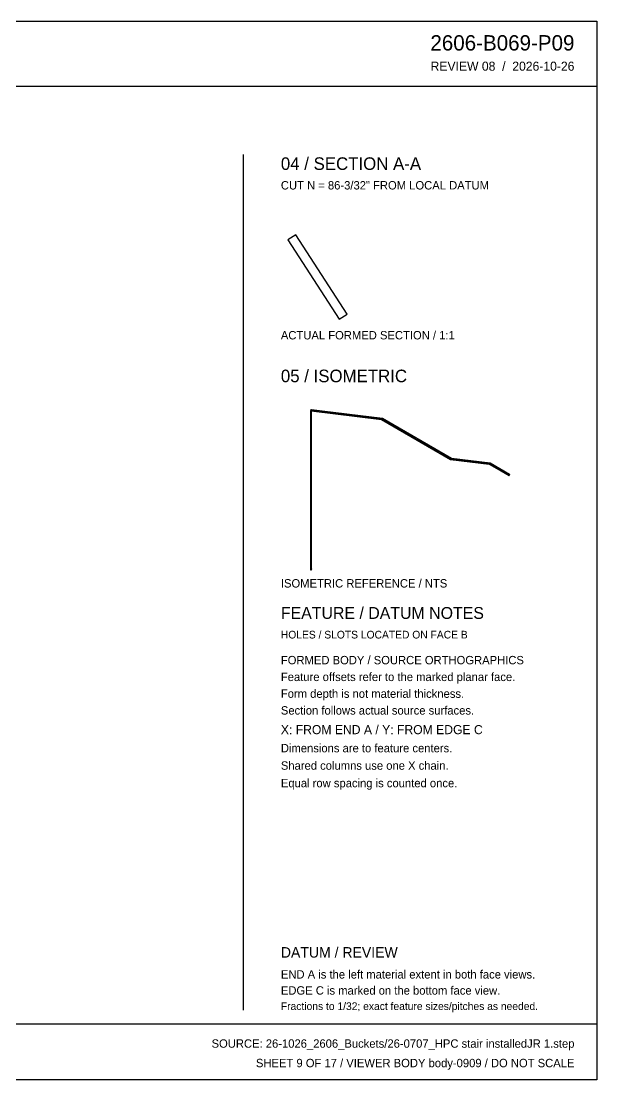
# Model space of a CAD drawing. Header units: inches. Extents: x 31 to 2213, y 31 to 1421.
# Drawn here: x 1458 to 2213, y 31 to 1421 of the extents above; entities that cross this region are included whole.
import ezdxf
from ezdxf.enums import TextEntityAlignment as Align

# ---------------------------------------------------------------- set-up
doc = ezdxf.new("R2010")
doc.units = ezdxf.units.IN
doc.header["$MEASUREMENT"] = 0

msp = doc.modelspace()

# ---------------------------------------------------------------- linework, layer by layer
at = {"layer": 'OUTLINE'}
for p, q in [((31.2, 1420.8), (2212.8, 1420.8)), ((2212.8, 1420.8), (2212.8, 31.2)), ((31.2, 1335.6), (2212.8, 1335.6)), ((1749, 1245.8), (1749, 122.8)), ((1818.1, 1140.3), (1807.7, 1133.6)), ((1885.3, 1036.4), (1818.1, 1140.3)), ((1807.7, 1133.6), (1874.9, 1029.7)), ((1874.9, 1029.7), (1885.3, 1036.4)), ((1838.4, 911.2), (1837.8, 909.7)), ((1837.8, 700.4), (1837.8, 909.7)), ((1837.8, 909.7), (1930.3, 898.2)), ((1838.1, 909.4), (1838.6, 910.9)), ((1838.1, 700.3), (1838.1, 909.4)), ((1838.1, 909.4), (1930.3, 898)), ((1838.4, 911.2), (1931.6, 899.6)), ((1838.4, 701.8), (1838.4, 911.2)), ((1838.6, 910.9), (1931.6, 899.4)), ((1838.6, 701.8), (1838.6, 910.9)), ((1930.3, 898.2), (1930.3, 898)), ((1930.3, 898.2), (2021, 845.8)), ((1930.3, 898), (2021, 845.6)), ((1931.6, 899.4), (1931.6, 899.6)), ((1931.6, 899.6), (2022.3, 847.2)), ((1931.6, 899.4), (2022.3, 847)), ((2021, 845.8), (2071.6, 839.6)), ((2021, 845.8), (2021, 845.6)), ((2021, 845.6), (2071.6, 839.4)), ((2022.3, 847.2), (2072.9, 841)), ((2022.3, 847), (2022.3, 847.2)), ((2022.3, 847), (2072.9, 840.7)), ((2025.6, 846.1), (2025.6, 846.1)), ((2025.6, 846.1), (2025.6, 846.1)), ((2025.6, 846.1), (2025.6, 846.1)), ((2025.6, 846.1), (2025.6, 846.1)), ((2025.6, 846.1), (2025.6, 846.1)), ((2025.6, 846.1), (2025.7, 846.1)), ((2025.6, 846.1), (2025.6, 845.9)), ((2025.6, 846), (2025.6, 846.1)), ((2025.6, 846.1), (2025.6, 846.1)), ((2025.6, 846.1), (2025.6, 846.1)), ((2025.6, 846.1), (2025.6, 846.1)), ((2025.6, 846.1), (2025.6, 846.1)), ((2025.6, 846.1), (2025.6, 846.1)), ((2025.6, 846.1), (2025.6, 846.1)), ((2025.6, 846.1), (2025.6, 846.1)), ((2025.7, 846), (2025.6, 846)), ((2025.6, 846), (2025.6, 846)), ((2025.6, 846), (2025.6, 846)), ((2025.6, 846), (2025.6, 846)), ((2025.6, 846), (2025.6, 846)), ((2025.6, 846), (2025.6, 846)), ((2025.6, 846), (2025.6, 846)), ((2025.6, 845.9), (2025.6, 845.9)), ((2025.6, 845.9), (2025.6, 845.9)), ((2025.6, 845.9), (2025.6, 845.9)), ((2025.6, 845.9), (2025.6, 845.9)), ((2025.6, 845.9), (2025.6, 845.9)), ((2025.6, 845.9), (2025.6, 845.8)), ((2025.7, 845.9), (2025.6, 845.9)), ((2025.6, 845.9), (2025.6, 845.9)), ((2025.6, 845.9), (2025.6, 845.9)), ((2025.6, 845.9), (2025.6, 845.9)), ((2025.6, 845.9), (2025.6, 845.9)), ((2025.6, 845.9), (2025.6, 845.9)), ((2025.6, 845.8), (2025.6, 845.8)), ((2025.6, 845.8), (2025.6, 845.8)), ((2025.6, 845.8), (2025.6, 845.8)), ((2025.6, 845.8), (2025.6, 845.8)), ((2025.6, 845.8), (2025.6, 845.8)), ((2025.6, 845.8), (2025.6, 845.8)), ((2025.6, 845.8), (2025.6, 845.8)), ((2025.6, 845.8), (2025.6, 845.8)), ((2025.6, 845.8), (2025.7, 845.8)), ((2025.7, 846.1), (2025.7, 846.2)), ((2025.7, 846.2), (2025.7, 846.2)), ((2025.7, 846.2), (2025.7, 846.2)), ((2025.7, 846.2), (2025.7, 846.2)), ((2025.7, 846.2), (2025.7, 846.2)), ((2025.7, 846.2), (2025.7, 846.2)), ((2025.7, 846.2), (2025.7, 846.2)), ((2025.7, 846.2), (2025.8, 846.2)), ((2025.7, 846.1), (2025.7, 846.1)), ((2025.7, 846.1), (2025.7, 846.1)), ((2025.7, 846.1), (2025.7, 846.1)), ((2025.7, 846.1), (2025.7, 846.1)), ((2025.7, 846.1), (2025.7, 846.1)), ((2025.7, 846.1), (2025.7, 846.1)), ((2025.8, 846), (2025.7, 846)), ((2025.7, 846), (2025.7, 846)), ((2025.7, 846), (2025.7, 846)), ((2025.7, 846), (2025.7, 845.9)), ((2025.8, 846), (2025.7, 846)), ((2025.7, 846), (2025.7, 846)), ((2025.7, 846), (2025.7, 846)), ((2025.7, 846), (2025.7, 846)), ((2025.7, 846), (2025.7, 846)), ((2025.7, 846), (2025.7, 846)), ((2025.7, 846), (2025.7, 846)), ((2025.7, 846), (2025.7, 846)), ((2025.7, 846), (2025.7, 846)), ((2025.7, 846), (2025.7, 846)), ((2025.7, 846), (2025.7, 846)), ((2025.7, 846), (2025.7, 846)), ((2025.7, 846), (2025.7, 846)), ((2025.7, 846), (2025.7, 846)), ((2025.7, 845.9), (2025.7, 845.9)), ((2025.7, 845.9), (2025.7, 845.9)), ((2025.7, 845.9), (2025.7, 845.9)), ((2025.7, 845.9), (2025.7, 845.9)), ((2025.7, 845.9), (2025.7, 845.9)), ((2025.7, 845.9), (2025.7, 845.9)), ((2025.7, 845.9), (2025.7, 845.9)), ((2025.7, 845.9), (2025.7, 845.9)), ((2025.7, 845.9), (2025.7, 845.9)), ((2025.7, 845.9), (2025.7, 845.9)), ((2025.7, 845.8), (2025.7, 845.8)), ((2025.7, 845.8), (2025.7, 845.8)), ((2025.7, 845.8), (2025.7, 845.8)), ((2025.7, 845.8), (2025.7, 845.8)), ((2025.7, 845.8), (2025.7, 845.8)), ((2025.7, 845.8), (2025.7, 845.8)), ((2025.7, 845.8), (2025.7, 845.8)), ((2025.7, 845.8), (2025.7, 845.8)), ((2025.7, 845.8), (2025.7, 845.8)), ((2025.7, 845.8), (2025.7, 845.8)), ((2025.7, 845.8), (2025.7, 845.8)), ((2025.7, 845.8), (2025.7, 845.8)), ((2025.7, 845.8), (2025.7, 845.7)), ((2025.7, 845.7), (2025.8, 845.7)), ((2025.8, 846.2), (2025.8, 846.2)), ((2025.8, 846.2), (2025.8, 846.2)), ((2025.8, 846.2), (2025.8, 846.2)), ((2025.8, 846.2), (2025.8, 846.2)), ((2025.8, 846.2), (2025.8, 846.2)), ((2025.8, 846.2), (2025.8, 846.2)), ((2025.8, 846.2), (2025.8, 846.2)), ((2025.8, 846.2), (2025.8, 846.2)), ((2025.8, 846.2), (2025.8, 846.2)), ((2025.8, 846.2), (2025.8, 846.2)), ((2025.8, 846.2), (2025.9, 846.2)), ((2025.9, 846), (2025.8, 846)), ((2025.8, 846), (2025.8, 846)), ((2025.8, 846), (2025.8, 846)), ((2025.8, 846), (2025.8, 846)), ((2025.8, 846), (2025.8, 846)), ((2025.8, 846), (2025.8, 846)), ((2025.8, 846), (2025.8, 846)), ((2025.8, 846), (2025.8, 846)), ((2025.8, 846), (2025.8, 846)), ((2025.8, 846), (2025.8, 846)), ((2025.8, 846), (2025.8, 846)), ((2025.9, 846), (2025.8, 846)), ((2025.8, 846), (2025.8, 846)), ((2025.8, 846), (2025.8, 846)), ((2025.8, 846), (2025.8, 846)), ((2025.8, 846), (2025.8, 846)), ((2025.8, 846), (2025.8, 846)), ((2025.8, 846), (2025.8, 846)), ((2025.8, 846), (2025.8, 846)), ((2025.8, 846), (2025.8, 846)), ((2025.8, 846), (2025.8, 846)), ((2025.8, 846), (2025.8, 846)), ((2025.8, 845.7), (2025.8, 845.7)), ((2025.8, 845.7), (2025.8, 845.7)), ((2025.8, 845.7), (2025.8, 845.7)), ((2025.8, 845.7), (2025.8, 845.7)), ((2025.8, 845.7), (2025.8, 845.7)), ((2025.8, 845.7), (2025.8, 845.7)), ((2025.8, 845.7), (2025.8, 845.7)), ((2025.8, 845.7), (2025.8, 845.7)), ((2025.8, 845.7), (2025.8, 845.7)), ((2025.8, 845.7), (2025.8, 845.7)), ((2025.8, 845.7), (2025.9, 845.7)), ((2025.9, 846.2), (2025.9, 846.2)), ((2025.9, 846.2), (2025.9, 846.2)), ((2025.9, 846.2), (2025.9, 846.2)), ((2025.9, 846.2), (2025.9, 846.2)), ((2025.9, 846.2), (2025.9, 846.2)), ((2025.9, 846.2), (2025.9, 846.2)), ((2025.9, 846.2), (2025.9, 846.2)), ((2025.9, 846.2), (2025.9, 846.2)), ((2025.9, 846.2), (2025.9, 846.2)), ((2025.9, 846.2), (2025.9, 846.2)), ((2025.9, 846.2), (2026, 846.2)), ((2025.9, 845.9), (2025.9, 846)), ((2025.9, 846), (2025.9, 846)), ((2025.9, 846), (2025.9, 846)), ((2025.9, 846), (2025.9, 846)), ((2025.9, 846), (2025.9, 846)), ((2025.9, 846), (2025.9, 846)), ((2025.9, 846), (2025.9, 846)), ((2025.9, 846), (2025.9, 846)), ((2025.9, 846), (2025.9, 846)), ((2026, 846), (2025.9, 846)), ((2025.9, 846), (2025.9, 846)), ((2025.9, 846), (2025.9, 846)), ((2025.9, 846), (2025.9, 846)), ((2025.9, 846), (2025.9, 846)), ((2025.9, 846), (2025.9, 846)), ((2025.9, 846), (2025.9, 846)), ((2025.9, 846), (2025.9, 846)), ((2025.9, 846), (2025.9, 846)), ((2025.9, 846), (2025.9, 846)), ((2025.9, 846), (2025.9, 846)), ((2026, 845.9), (2025.9, 845.9)), ((2025.9, 845.9), (2025.9, 845.9)), ((2025.9, 845.7), (2025.9, 845.7)), ((2025.9, 845.7), (2025.9, 845.8)), ((2025.9, 845.8), (2025.9, 845.8)), ((2025.9, 845.8), (2025.9, 845.8)), ((2025.9, 845.8), (2025.9, 845.8)), ((2025.9, 845.8), (2025.9, 845.8)), ((2025.9, 845.8), (2026, 845.8)), ((2025.9, 845.7), (2025.9, 845.7)), ((2025.9, 845.7), (2025.9, 845.7)), ((2025.9, 845.7), (2025.9, 845.7)), ((2025.9, 845.7), (2025.9, 845.7)), ((2026, 846.2), (2026, 846.2)), ((2026, 846.2), (2026, 846.1)), ((2026, 846.1), (2026, 846.1)), ((2026, 846.1), (2026, 846.1)), ((2026, 846.1), (2026, 846.1)), ((2026, 846.1), (2026, 846.1)), ((2026, 846.1), (2026, 846.1)), ((2026, 846.1), (2026, 846.1)), ((2026, 846.1), (2026, 846.1)), ((2026, 846.1), (2026, 846.1)), ((2026, 846.1), (2026, 846.1)), ((2026, 846.1), (2026, 846.1)), ((2026, 846.1), (2026, 846.1)), ((2026, 846.1), (2026, 846.1)), ((2026, 846.1), (2026, 846.1)), ((2026, 846.1), (2026, 846.1)), ((2026, 846.1), (2026, 846.1)), ((2026, 846.1), (2026, 846.1)), ((2026, 846.1), (2026, 846.1)), ((2026, 846.1), (2026, 846.1)), ((2026, 846.1), (2026, 846)), ((2026, 846), (2026, 846)), ((2026, 846), (2026, 845.8)), ((2026, 846), (2026, 846)), ((2026, 846), (2026, 846)), ((2026, 846), (2026, 846)), ((2026, 846), (2026, 846)), ((2026, 846), (2026, 846)), ((2026, 846), (2026, 846)), ((2026, 846), (2026, 846)), ((2026, 846), (2026, 846)), ((2026, 846), (2026, 846)), ((2026, 846), (2026, 846)), ((2026, 846), (2026, 846)), ((2026, 846), (2026, 846)), ((2026, 846), (2026, 846)), ((2026, 845.8), (2026, 845.9)), ((2026, 845.9), (2026, 845.9)), ((2026, 845.9), (2026, 845.9)), ((2026, 845.9), (2026, 845.9)), ((2026, 845.9), (2026, 845.9)), ((2026, 845.9), (2026, 845.9)), ((2026, 845.9), (2026, 845.9)), ((2026, 845.9), (2026, 845.9)), ((2026, 845.9), (2026, 845.9)), ((2026, 845.9), (2026, 845.9)), ((2026, 845.9), (2026, 845.9)), ((2026, 845.9), (2026, 845.9)), ((2026, 845.9), (2026, 845.9)), ((2026, 845.9), (2026, 845.9)), ((2026, 845.9), (2026, 845.9)), ((2026, 845.9), (2026, 845.9)), ((2026, 845.9), (2026, 845.9)), ((2026, 845.9), (2026, 845.9)), ((2026, 845.9), (2026, 845.9)), ((2026, 845.8), (2026, 845.8)), ((2026, 845.8), (2026, 845.8)), ((2026, 845.8), (2026, 845.8)), ((2026, 845.8), (2026, 845.8)), ((2026, 845.8), (2026, 845.8)), ((2026, 845.8), (2026, 845.8)), ((2026, 845.8), (2026, 845.8)), ((2026, 845.8), (2026, 845.8)), ((2026, 845.8), (2026, 845.8)), ((2026, 845.8), (2026, 845.8)), ((2026, 845.8), (2026, 845.8)), ((2026, 845.8), (2026, 845.8)), ((2026, 845.8), (2026, 845.8)), ((2026, 845.8), (2026, 845.8)), ((2026, 845.8), (2026, 845.8)), ((2026, 845.8), (2026, 845.8)), ((2046.8, 843.5), (2046.8, 843.3)), ((2046.8, 843.5), (2046.8, 843.5)), ((2046.8, 843.5), (2046.8, 843.5)), ((2046.8, 843.5), (2046.8, 843.5)), ((2046.8, 843.5), (2046.8, 843.5)), ((2046.8, 843.5), (2046.8, 843.5)), ((2046.8, 843.5), (2046.8, 843.5)), ((2046.8, 843.5), (2046.8, 843.5)), ((2046.8, 843.5), (2046.8, 843.5)), ((2046.8, 843.5), (2046.8, 843.5)), ((2046.8, 843.5), (2046.8, 843.5)), ((2046.8, 843.5), (2046.8, 843.5)), ((2046.8, 843.5), (2046.9, 843.5)), ((2046.8, 843.4), (2046.8, 843.5)), ((2046.8, 843.5), (2046.8, 843.5)), ((2046.8, 843.5), (2046.8, 843.5)), ((2046.8, 843.5), (2046.8, 843.5)), ((2046.9, 843.4), (2046.8, 843.4)), ((2046.8, 843.4), (2046.8, 843.4)), ((2046.8, 843.4), (2046.8, 843.4)), ((2046.8, 843.4), (2046.8, 843.4)), ((2046.8, 843.4), (2046.8, 843.4)), ((2046.8, 843.4), (2046.8, 843.4)), ((2046.8, 843.4), (2046.8, 843.4)), ((2046.8, 843.4), (2046.8, 843.4)), ((2046.8, 843.4), (2046.8, 843.4)), ((2046.8, 843.4), (2046.8, 843.4)), ((2046.8, 843.4), (2046.8, 843.4)), ((2046.8, 843.4), (2046.8, 843.4)), ((2046.8, 843.4), (2046.8, 843.4)), ((2046.8, 843.4), (2046.8, 843.4)), ((2046.8, 843.4), (2046.8, 843.4)), ((2046.8, 843.4), (2046.8, 843.4)), ((2046.9, 843.3), (2046.8, 843.3)), ((2046.8, 843.3), (2046.8, 843.3)), ((2046.8, 843.3), (2046.8, 843.3)), ((2046.8, 843.3), (2046.8, 843.3)), ((2046.8, 843.3), (2046.8, 843.3)), ((2046.8, 843.3), (2046.8, 843.3)), ((2046.8, 843.3), (2046.8, 843.3)), ((2046.8, 843.3), (2046.8, 843.3)), ((2046.8, 843.3), (2046.8, 843.3)), ((2046.8, 843.3), (2046.8, 843.3)), ((2046.8, 843.3), (2046.8, 843.3)), ((2046.8, 843.3), (2046.8, 843.3)), ((2046.8, 843.3), (2046.8, 843.2)), ((2046.8, 843.2), (2046.8, 843.2)), ((2046.8, 843.2), (2046.8, 843.2)), ((2046.8, 843.2), (2046.8, 843.2)), ((2046.8, 843.2), (2046.8, 843.2)), ((2046.8, 843.2), (2046.8, 843.2)), ((2046.8, 843.2), (2046.8, 843.2)), ((2046.8, 843.2), (2046.8, 843.2)), ((2046.8, 843.2), (2046.8, 843.2)), ((2046.8, 843.2), (2046.8, 843.2)), ((2046.8, 843.2), (2046.8, 843.2)), ((2046.8, 843.2), (2046.8, 843.2)), ((2046.8, 843.2), (2046.8, 843.2)), ((2046.8, 843.2), (2046.8, 843.2)), ((2046.8, 843.2), (2046.8, 843.2)), ((2046.8, 843.2), (2046.8, 843.2)), ((2046.8, 843.2), (2046.8, 843.2)), ((2046.8, 843.2), (2046.8, 843.2)), ((2046.8, 843.2), (2046.8, 843.2)), ((2046.8, 843.2), (2046.9, 843.2)), ((2046.9, 843.5), (2046.9, 843.6)), ((2046.9, 843.6), (2046.9, 843.6)), ((2046.9, 843.6), (2046.9, 843.6)), ((2046.9, 843.6), (2046.9, 843.6)), ((2046.9, 843.6), (2047, 843.6)), ((2046.9, 843.5), (2046.9, 843.5)), ((2046.9, 843.5), (2046.9, 843.5)), ((2046.9, 843.5), (2046.9, 843.5)), ((2046.9, 843.5), (2046.9, 843.5)), ((2046.9, 843.5), (2046.9, 843.5)), ((2046.9, 843.5), (2046.9, 843.5)), ((2046.9, 843.5), (2046.9, 843.5)), ((2046.9, 843.3), (2046.9, 843.4)), ((2046.9, 843.4), (2046.9, 843.4)), ((2046.9, 843.4), (2046.9, 843.4)), ((2046.9, 843.4), (2046.9, 843.4)), ((2046.9, 843.4), (2046.9, 843.4)), ((2047, 843.3), (2046.9, 843.3)), ((2046.9, 843.3), (2046.9, 843.3)), ((2046.9, 843.3), (2046.9, 843.3)), ((2046.9, 843.3), (2046.9, 843.3)), ((2046.9, 843.3), (2046.9, 843.3)), ((2046.9, 843.3), (2046.9, 843.3)), ((2046.9, 843.3), (2046.9, 843.3)), ((2046.9, 843.3), (2046.9, 843.3)), ((2046.9, 843.3), (2046.9, 843.3)), ((2046.9, 843.3), (2046.9, 843.3)), ((2046.9, 843.3), (2046.9, 843.3)), ((2046.9, 843.3), (2046.9, 843.3)), ((2047, 843.3), (2046.9, 843.3)), ((2046.9, 843.3), (2046.9, 843.3)), ((2046.9, 843.3), (2046.9, 843.3)), ((2046.9, 843.3), (2046.9, 843.3)), ((2046.9, 843.3), (2046.9, 843.3)), ((2046.9, 843.3), (2046.9, 843.3)), ((2046.9, 843.3), (2046.9, 843.3)), ((2046.9, 843.2), (2046.9, 843.1)), ((2046.9, 843.1), (2046.9, 843.1)), ((2046.9, 843.1), (2046.9, 843.1)), ((2046.9, 843.1), (2046.9, 843.1)), ((2046.9, 843.1), (2046.9, 843.1)), ((2046.9, 843.1), (2046.9, 843.1)), ((2046.9, 843.1), (2046.9, 843.1)), ((2046.9, 843.1), (2046.9, 843.1)), ((2046.9, 843.1), (2046.9, 843.1)), ((2046.9, 843.1), (2046.9, 843.1)), ((2046.9, 843.1), (2046.9, 843.1)), ((2046.9, 843.1), (2047, 843.1)), ((2047, 843.6), (2047, 843.6)), ((2047, 843.6), (2047, 843.6)), ((2047, 843.6), (2047, 843.6)), ((2047, 843.6), (2047, 843.6)), ((2047, 843.6), (2047, 843.6)), ((2047, 843.6), (2047, 843.6)), ((2047, 843.6), (2047, 843.6)), ((2047, 843.6), (2047, 843.6)), ((2047, 843.6), (2047, 843.6)), ((2047, 843.6), (2047.1, 843.6)), ((2047.1, 843.3), (2047, 843.3)), ((2047, 843.3), (2047, 843.3)), ((2047, 843.3), (2047, 843.3)), ((2047, 843.3), (2047, 843.3)), ((2047, 843.3), (2047, 843.3)), ((2047, 843.3), (2047, 843.3)), ((2047, 843.3), (2047, 843.3)), ((2047, 843.3), (2047, 843.3)), ((2047, 843.3), (2047, 843.3)), ((2047, 843.3), (2047, 843.3)), ((2047.1, 843.3), (2047, 843.3)), ((2047, 843.3), (2047, 843.3)), ((2047, 843.3), (2047, 843.3)), ((2047, 843.3), (2047, 843.3)), ((2047, 843.3), (2047, 843.3)), ((2047, 843.3), (2047, 843.3)), ((2047, 843.3), (2047, 843.3)), ((2047, 843.3), (2047, 843.3)), ((2047, 843.3), (2047, 843.3)), ((2047, 843.3), (2047, 843.3)), ((2047, 843.3), (2047, 843.3)), ((2047, 843.1), (2047, 843.1)), ((2047, 843.1), (2047, 843.1)), ((2047, 843.1), (2047, 843.1)), ((2047, 843.1), (2047, 843.1)), ((2047, 843.1), (2047, 843.1)), ((2047, 843.1), (2047, 843.1)), ((2047, 843.1), (2047, 843.1)), ((2047, 843.1), (2047, 843.1)), ((2047, 843.1), (2047, 843.1)), ((2047, 843.1), (2047, 843.1)), ((2047, 843.1), (2047.1, 843.1)), ((2047.1, 843.6), (2047.1, 843.6)), ((2047.1, 843.6), (2047.1, 843.5)), ((2047.1, 843.5), (2047.1, 843.5)), ((2047.1, 843.5), (2047.1, 843.5)), ((2047.1, 843.5), (2047.1, 843.5)), ((2047.1, 843.5), (2047.1, 843.5)), ((2047.1, 843.5), (2047.1, 843.5)), ((2047.1, 843.5), (2047.1, 843.5)), ((2047.1, 843.5), (2047.1, 843.5)), ((2047.1, 843.5), (2047.1, 843.5)), ((2047.1, 843.5), (2047.1, 843.5)), ((2047.1, 843.5), (2047.1, 843.5)), ((2047.1, 843.5), (2047.2, 843.5)), ((2047.2, 843.4), (2047.1, 843.4)), ((2047.1, 843.4), (2047.1, 843.4)), ((2047.1, 843.4), (2047.1, 843.4)), ((2047.1, 843.4), (2047.1, 843.4)), ((2047.1, 843.4), (2047.1, 843.4)), ((2047.1, 843.4), (2047.1, 843.4)), ((2047.1, 843.4), (2047.1, 843.4)), ((2047.1, 843.4), (2047.1, 843.4)), ((2047.1, 843.4), (2047.1, 843.3)), ((2047.2, 843.3), (2047.1, 843.3)), ((2047.1, 843.3), (2047.1, 843.3)), ((2047.1, 843.3), (2047.1, 843.3)), ((2047.1, 843.3), (2047.1, 843.3)), ((2047.1, 843.3), (2047.1, 843.3)), ((2047.1, 843.3), (2047.1, 843.3)), ((2047.1, 843.3), (2047.1, 843.3)), ((2047.1, 843.3), (2047.1, 843.3)), ((2047.1, 843.3), (2047.1, 843.3)), ((2047.1, 843.3), (2047.1, 843.3)), ((2047.1, 843.3), (2047.1, 843.3)), ((2047.1, 843.3), (2047.1, 843.3)), ((2047.1, 843.3), (2047.1, 843.3)), ((2047.1, 843.3), (2047.1, 843.3)), ((2047.1, 843.3), (2047.1, 843.3)), ((2047.1, 843.3), (2047.1, 843.3)), ((2047.1, 843.3), (2047.1, 843.3)), ((2047.1, 843.1), (2047.1, 843.2)), ((2047.1, 843.2), (2047.1, 843.2)), ((2047.1, 843.2), (2047.1, 843.2)), ((2047.1, 843.2), (2047.1, 843.2)), ((2047.1, 843.2), (2047.2, 843.2)), ((2047.1, 843.1), (2047.1, 843.1)), ((2047.1, 843.1), (2047.1, 843.1)), ((2047.1, 843.1), (2047.1, 843.1)), ((2047.1, 843.1), (2047.1, 843.1)), ((2047.1, 843.1), (2047.1, 843.1)), ((2047.1, 843.1), (2047.1, 843.1)), ((2047.1, 843.1), (2047.1, 843.1)), ((2047.1, 843.1), (2047.1, 843.1)), ((2047.2, 843.5), (2047.2, 843.5)), ((2047.2, 843.5), (2047.2, 843.5)), ((2047.2, 843.5), (2047.2, 843.5)), ((2047.2, 843.5), (2047.2, 843.5)), ((2047.2, 843.5), (2047.2, 843.5)), ((2047.2, 843.5), (2047.2, 843.5)), ((2047.2, 843.5), (2047.2, 843.5)), ((2047.2, 843.5), (2047.2, 843.5)), ((2047.2, 843.5), (2047.2, 843.5)), ((2047.2, 843.5), (2047.2, 843.5)), ((2047.2, 843.5), (2047.2, 843.5)), ((2047.2, 843.5), (2047.2, 843.4)), ((2047.2, 843.4), (2047.2, 843.2)), ((2047.2, 843.4), (2047.2, 843.4)), ((2047.2, 843.4), (2047.2, 843.4)), ((2047.2, 843.4), (2047.2, 843.4)), ((2047.2, 843.4), (2047.2, 843.4)), ((2047.2, 843.4), (2047.2, 843.4)), ((2047.2, 843.4), (2047.2, 843.4)), ((2047.2, 843.4), (2047.2, 843.4)), ((2047.2, 843.4), (2047.2, 843.4)), ((2047.2, 843.4), (2047.2, 843.4)), ((2047.2, 843.4), (2047.2, 843.4)), ((2047.2, 843.4), (2047.2, 843.4)), ((2047.2, 843.4), (2047.2, 843.4)), ((2047.2, 843.4), (2047.2, 843.4)), ((2047.2, 843.2), (2047.2, 843.3)), ((2047.2, 843.3), (2047.2, 843.3)), ((2047.2, 843.3), (2047.2, 843.3)), ((2047.2, 843.3), (2047.2, 843.3)), ((2047.2, 843.3), (2047.2, 843.3)), ((2047.2, 843.3), (2047.2, 843.3)), ((2047.2, 843.3), (2047.2, 843.3)), ((2047.2, 843.3), (2047.2, 843.3)), ((2047.2, 843.3), (2047.2, 843.3)), ((2047.2, 843.3), (2047.2, 843.3)), ((2047.2, 843.2), (2047.2, 843.2)), ((2047.2, 843.2), (2047.2, 843.2)), ((2047.2, 843.2), (2047.2, 843.2)), ((2047.2, 843.2), (2047.2, 843.2)), ((2047.2, 843.2), (2047.2, 843.2)), ((2047.2, 843.2), (2047.2, 843.2)), ((2047.2, 843.2), (2047.2, 843.2)), ((2047.2, 843.2), (2047.2, 843.2)), ((2047.2, 843.2), (2047.2, 843.2)), ((2047.2, 843.2), (2047.2, 843.2)), ((2047.2, 843.2), (2047.2, 843.2)), ((2047.2, 843.2), (2047.2, 843.2)), ((2047.2, 843.2), (2047.2, 843.2)), ((2047.2, 843.2), (2047.2, 843.2)), ((2047.2, 843.2), (2047.2, 843.2)), ((2068, 840.8), (2068, 840.9)), ((2068, 840.9), (2068, 840.9)), ((2068, 840.9), (2068, 840.9)), ((2068, 840.9), (2068, 840.9)), ((2068, 840.9), (2068, 840.9)), ((2068, 840.9), (2068, 840.9)), ((2068, 840.9), (2068, 840.9)), ((2068, 840.9), (2068, 840.9)), ((2068, 840.9), (2068, 840.9)), ((2068, 840.9), (2068, 840.9)), ((2068, 840.9), (2068, 840.9)), ((2068, 840.9), (2068, 840.9)), ((2068, 840.9), (2068, 840.9)), ((2068, 840.9), (2068, 840.9)), ((2068, 840.9), (2068, 840.9)), ((2068, 840.9), (2068.1, 840.9)), ((2068, 840.8), (2068, 840.6)), ((2068, 840.7), (2068, 840.8)), ((2068, 840.8), (2068, 840.8)), ((2068, 840.8), (2068, 840.8)), ((2068, 840.8), (2068, 840.8)), ((2068, 840.8), (2068, 840.8)), ((2068, 840.8), (2068, 840.8)), ((2068, 840.8), (2068, 840.8)), ((2068, 840.8), (2068, 840.8)), ((2068, 840.8), (2068, 840.8)), ((2068, 840.8), (2068, 840.8)), ((2068, 840.8), (2068, 840.8)), ((2068, 840.8), (2068, 840.8)), ((2068, 840.8), (2068, 840.8)), ((2068, 840.8), (2068, 840.8)), ((2068, 840.8), (2068, 840.8)), ((2068, 840.8), (2068, 840.8)), ((2068, 840.8), (2068, 840.8)), ((2068, 840.8), (2068, 840.8)), ((2068, 840.8), (2068, 840.8)), ((2068.1, 840.7), (2068, 840.7)), ((2068, 840.7), (2068, 840.7)), ((2068, 840.7), (2068, 840.7)), ((2068, 840.7), (2068, 840.7)), ((2068, 840.7), (2068, 840.7)), ((2068, 840.7), (2068, 840.7)), ((2068, 840.7), (2068, 840.7)), ((2068, 840.7), (2068, 840.7)), ((2068, 840.7), (2068, 840.7)), ((2068, 840.7), (2068, 840.7)), ((2068, 840.7), (2068, 840.7)), ((2068, 840.7), (2068, 840.7)), ((2068, 840.7), (2068, 840.6)), ((2068.1, 840.7), (2068, 840.7)), ((2068, 840.7), (2068, 840.7)), ((2068, 840.7), (2068, 840.7)), ((2068, 840.7), (2068, 840.7)), ((2068, 840.7), (2068, 840.7)), ((2068, 840.7), (2068, 840.7)), ((2068, 840.6), (2068, 840.6)), ((2068, 840.6), (2068, 840.6)), ((2068, 840.6), (2068, 840.6)), ((2068, 840.6), (2068, 840.6)), ((2068, 840.6), (2068, 840.6)), ((2068, 840.6), (2068, 840.6)), ((2068, 840.6), (2068, 840.6)), ((2068, 840.6), (2068, 840.6)), ((2068, 840.6), (2068, 840.6)), ((2068, 840.6), (2068, 840.6)), ((2068, 840.6), (2068, 840.6)), ((2068, 840.6), (2068, 840.6)), ((2068, 840.6), (2068, 840.6)), ((2068, 840.6), (2068, 840.6)), ((2068, 840.6), (2068, 840.6)), ((2068, 840.6), (2068, 840.6)), ((2068, 840.6), (2068, 840.6)), ((2068, 840.6), (2068, 840.6)), ((2068, 840.6), (2068, 840.5)), ((2068, 840.5), (2068, 840.5)), ((2068, 840.5), (2068, 840.5)), ((2068, 840.5), (2068, 840.5)), ((2068, 840.5), (2068, 840.5)), ((2068, 840.5), (2068, 840.5)), ((2068, 840.5), (2068, 840.5)), ((2068, 840.5), (2068, 840.5)), ((2068, 840.5), (2068, 840.5)), ((2068, 840.5), (2068.1, 840.5)), ((2068.1, 840.9), (2068.1, 840.9)), ((2068.1, 840.9), (2068.1, 840.9)), ((2068.1, 840.9), (2068.1, 840.9)), ((2068.1, 840.9), (2068.1, 840.9)), ((2068.1, 840.9), (2068.1, 840.9)), ((2068.1, 840.9), (2068.1, 840.9)), ((2068.1, 840.9), (2068.1, 840.9)), ((2068.1, 840.9), (2068.1, 840.9)), ((2068.1, 840.9), (2068.1, 840.9)), ((2068.1, 840.9), (2068.1, 840.9)), ((2068.1, 840.9), (2068.2, 840.9)), ((2068.2, 840.7), (2068.1, 840.7)), ((2068.1, 840.7), (2068.1, 840.7)), ((2068.1, 840.7), (2068.1, 840.7)), ((2068.1, 840.7), (2068.1, 840.7)), ((2068.1, 840.7), (2068.1, 840.7)), ((2068.1, 840.7), (2068.1, 840.7)), ((2068.1, 840.7), (2068.1, 840.7)), ((2068.1, 840.7), (2068.1, 840.7)), ((2068.1, 840.7), (2068.1, 840.7)), ((2068.1, 840.7), (2068.1, 840.7)), ((2068.1, 840.7), (2068.1, 840.7)), ((2068.2, 840.7), (2068.1, 840.7)), ((2068.1, 840.7), (2068.1, 840.7)), ((2068.1, 840.7), (2068.1, 840.7)), ((2068.1, 840.7), (2068.1, 840.7)), ((2068.1, 840.7), (2068.1, 840.7)), ((2068.1, 840.7), (2068.1, 840.7)), ((2068.1, 840.7), (2068.1, 840.7)), ((2068.1, 840.7), (2068.1, 840.7)), ((2068.1, 840.7), (2068.1, 840.7)), ((2068.1, 840.7), (2068.1, 840.7)), ((2068.1, 840.7), (2068.1, 840.7)), ((2068.1, 840.5), (2068.1, 840.5)), ((2068.1, 840.5), (2068.1, 840.5)), ((2068.1, 840.5), (2068.1, 840.5)), ((2068.1, 840.5), (2068.1, 840.5)), ((2068.1, 840.5), (2068.1, 840.5)), ((2068.1, 840.5), (2068.1, 840.5)), ((2068.1, 840.5), (2068.1, 840.5)), ((2068.1, 840.5), (2068.1, 840.5)), ((2068.1, 840.5), (2068.1, 840.5)), ((2068.1, 840.5), (2068.1, 840.5)), ((2068.1, 840.5), (2068.2, 840.5)), ((2068.2, 840.9), (2068.2, 840.9)), ((2068.2, 840.9), (2068.2, 840.9)), ((2068.2, 840.9), (2068.2, 840.9)), ((2068.2, 840.9), (2068.2, 840.9)), ((2068.2, 840.9), (2068.2, 840.9)), ((2068.2, 840.9), (2068.2, 840.9)), ((2068.2, 840.9), (2068.2, 840.9)), ((2068.2, 840.9), (2068.2, 840.9)), ((2068.2, 840.9), (2068.2, 840.9)), ((2068.2, 840.9), (2068.2, 840.9)), ((2068.2, 840.9), (2068.3, 840.9)), ((2068.3, 840.7), (2068.2, 840.7)), ((2068.2, 840.7), (2068.2, 840.7)), ((2068.2, 840.7), (2068.2, 840.7)), ((2068.2, 840.7), (2068.2, 840.7)), ((2068.2, 840.7), (2068.2, 840.7)), ((2068.2, 840.7), (2068.2, 840.7)), ((2068.2, 840.7), (2068.2, 840.7)), ((2068.2, 840.7), (2068.2, 840.7)), ((2068.2, 840.7), (2068.2, 840.7)), ((2068.2, 840.7), (2068.2, 840.7)), ((2068.2, 840.7), (2068.2, 840.7)), ((2068.3, 840.7), (2068.2, 840.7)), ((2068.2, 840.7), (2068.2, 840.7)), ((2068.2, 840.7), (2068.2, 840.7)), ((2068.2, 840.7), (2068.2, 840.7)), ((2068.2, 840.7), (2068.2, 840.7)), ((2068.2, 840.7), (2068.2, 840.7)), ((2068.2, 840.7), (2068.2, 840.7)), ((2068.2, 840.7), (2068.2, 840.7)), ((2068.2, 840.7), (2068.2, 840.7)), ((2068.2, 840.7), (2068.2, 840.7)), ((2068.2, 840.5), (2068.2, 840.5)), ((2068.2, 840.5), (2068.2, 840.5)), ((2068.2, 840.5), (2068.2, 840.5)), ((2068.2, 840.5), (2068.2, 840.5)), ((2068.2, 840.5), (2068.2, 840.5)), ((2068.2, 840.5), (2068.2, 840.5)), ((2068.2, 840.5), (2068.2, 840.5)), ((2068.2, 840.5), (2068.2, 840.5)), ((2068.2, 840.5), (2068.2, 840.5)), ((2068.2, 840.5), (2068.3, 840.5)), ((2068.3, 840.9), (2068.3, 840.9)), ((2068.3, 840.9), (2068.3, 840.9)), ((2068.3, 840.9), (2068.3, 840.9)), ((2068.3, 840.9), (2068.3, 840.9)), ((2068.3, 840.9), (2068.3, 840.9)), ((2068.3, 840.9), (2068.3, 840.9)), ((2068.3, 840.9), (2068.3, 840.9)), ((2068.3, 840.9), (2068.3, 840.9)), ((2068.3, 840.9), (2068.3, 840.9)), ((2068.3, 840.9), (2068.3, 840.9)), ((2068.3, 840.9), (2068.3, 840.9)), ((2068.3, 840.9), (2068.3, 840.9)), ((2068.3, 840.9), (2068.3, 840.9)), ((2068.3, 840.9), (2068.3, 840.9)), ((2068.3, 840.9), (2068.3, 840.9)), ((2068.3, 840.9), (2068.4, 840.9)), ((2068.4, 840.8), (2068.3, 840.8)), ((2068.3, 840.8), (2068.3, 840.8)), ((2068.3, 840.8), (2068.3, 840.8)), ((2068.3, 840.8), (2068.3, 840.8)), ((2068.3, 840.8), (2068.3, 840.8)), ((2068.3, 840.8), (2068.3, 840.8)), ((2068.3, 840.8), (2068.3, 840.8)), ((2068.3, 840.8), (2068.3, 840.8)), ((2068.3, 840.8), (2068.3, 840.8)), ((2068.3, 840.8), (2068.3, 840.7)), ((2068.3, 840.6), (2068.3, 840.7)), ((2068.3, 840.7), (2068.3, 840.7)), ((2068.3, 840.7), (2068.3, 840.7)), ((2068.3, 840.7), (2068.3, 840.7)), ((2068.3, 840.7), (2068.3, 840.7)), ((2068.3, 840.7), (2068.3, 840.7)), ((2068.3, 840.7), (2068.3, 840.7)), ((2068.3, 840.7), (2068.3, 840.7)), ((2068.3, 840.7), (2068.3, 840.7)), ((2068.3, 840.7), (2068.3, 840.7)), ((2068.3, 840.7), (2068.3, 840.7)), ((2068.3, 840.7), (2068.3, 840.7)), ((2068.3, 840.7), (2068.3, 840.7)), ((2068.3, 840.7), (2068.3, 840.7)), ((2068.3, 840.7), (2068.3, 840.7)), ((2068.3, 840.7), (2068.3, 840.7)), ((2068.3, 840.7), (2068.3, 840.7)), ((2068.3, 840.7), (2068.3, 840.7)), ((2068.3, 840.7), (2068.3, 840.7)), ((2068.3, 840.7), (2068.3, 840.7)), ((2068.3, 840.7), (2068.3, 840.7)), ((2068.3, 840.7), (2068.3, 840.7)), ((2068.4, 840.6), (2068.3, 840.6)), ((2068.3, 840.5), (2068.3, 840.6)), ((2068.3, 840.6), (2068.3, 840.6)), ((2068.3, 840.6), (2068.3, 840.6)), ((2068.3, 840.6), (2068.3, 840.6)), ((2068.3, 840.6), (2068.3, 840.6)), ((2068.3, 840.6), (2068.4, 840.6)), ((2068.3, 840.5), (2068.3, 840.5)), ((2068.3, 840.5), (2068.3, 840.5)), ((2068.3, 840.5), (2068.3, 840.5)), ((2068.3, 840.5), (2068.3, 840.5)), ((2068.3, 840.5), (2068.3, 840.5)), ((2068.3, 840.5), (2068.3, 840.5)), ((2068.3, 840.5), (2068.3, 840.5)), ((2068.3, 840.5), (2068.3, 840.5)), ((2068.3, 840.5), (2068.3, 840.5)), ((2068.3, 840.5), (2068.3, 840.5)), ((2068.3, 840.5), (2068.3, 840.5)), ((2068.4, 840.9), (2068.4, 840.8)), ((2068.4, 840.8), (2068.4, 840.8)), ((2068.4, 840.8), (2068.4, 840.8)), ((2068.4, 840.8), (2068.4, 840.8)), ((2068.4, 840.8), (2068.4, 840.8)), ((2068.4, 840.8), (2068.4, 840.8)), ((2068.4, 840.8), (2068.4, 840.8)), ((2068.4, 840.8), (2068.4, 840.8)), ((2068.4, 840.8), (2068.4, 840.8)), ((2068.4, 840.8), (2068.4, 840.8)), ((2068.4, 840.8), (2068.4, 840.6)), ((2068.4, 840.8), (2068.4, 840.8)), ((2068.4, 840.6), (2068.4, 840.6)), ((2068.4, 840.6), (2068.4, 840.6)), ((2068.4, 840.6), (2068.4, 840.6)), ((2068.4, 840.6), (2068.4, 840.6)), ((2068.4, 840.6), (2068.4, 840.6)), ((2068.4, 840.6), (2068.4, 840.6)), ((2068.4, 840.6), (2068.4, 840.6)), ((2068.4, 840.6), (2068.4, 840.6)), ((2068.4, 840.6), (2068.4, 840.6)), ((2068.4, 840.6), (2068.4, 840.6)), ((2068.4, 840.6), (2068.4, 840.6)), ((2071.6, 839.6), (2097.7, 824.5)), ((2071.6, 839.6), (2071.6, 839.4)), ((2071.6, 839.4), (2097.7, 824.3)), ((2072.9, 840.7), (2072.9, 841)), ((2072.9, 841), (2098.3, 826.3)), ((2072.9, 840.7), (2098.3, 826.1)), ((2096.4, 826.3), (2096.4, 826.4)), ((2096.4, 826.4), (2096.4, 826.4)), ((2096.4, 826.4), (2096.4, 826.4)), ((2096.4, 826.4), (2096.4, 826.4)), ((2096.4, 826.4), (2096.4, 826.4)), ((2096.4, 826.4), (2096.4, 826.4)), ((2096.4, 826.4), (2096.4, 826.4)), ((2096.4, 826.4), (2096.4, 826.4)), ((2096.4, 826.4), (2096.4, 826.4)), ((2096.4, 826.4), (2096.4, 826.4)), ((2096.4, 826.4), (2096.5, 826.4)), ((2096.4, 826.3), (2096.4, 826.1)), ((2096.4, 826.2), (2096.4, 826.3)), ((2096.4, 826.3), (2096.4, 826.3)), ((2096.4, 826.3), (2096.4, 826.3)), ((2096.4, 826.3), (2096.4, 826.3)), ((2096.4, 826.3), (2096.4, 826.3)), ((2096.4, 826.3), (2096.4, 826.3)), ((2096.4, 826.3), (2096.4, 826.3)), ((2096.4, 826.3), (2096.4, 826.3)), ((2096.4, 826.3), (2096.4, 826.3)), ((2096.4, 826.3), (2096.4, 826.3)), ((2096.4, 826.3), (2096.4, 826.3)), ((2096.4, 826.3), (2096.4, 826.3)), ((2096.4, 826.3), (2096.4, 826.3)), ((2096.4, 826.3), (2096.4, 826.3)), ((2096.4, 826.3), (2096.4, 826.3)), ((2096.4, 826.3), (2096.4, 826.3)), ((2096.4, 826.3), (2096.4, 826.3)), ((2096.4, 826.3), (2096.4, 826.3)), ((2096.4, 826.3), (2096.4, 826.3)), ((2096.5, 826.2), (2096.4, 826.2)), ((2096.4, 826.2), (2096.4, 826.2)), ((2096.4, 826.2), (2096.4, 826.2)), ((2096.4, 826.2), (2096.4, 826.2)), ((2096.4, 826.2), (2096.4, 826.2)), ((2096.4, 826.2), (2096.4, 826.2)), ((2096.4, 826.2), (2096.4, 826.2)), ((2096.4, 826.2), (2096.4, 826.2)), ((2096.4, 826.2), (2096.4, 826.2)), ((2096.4, 826.2), (2096.4, 826.2)), ((2096.4, 826.2), (2096.4, 826.2)), ((2096.4, 826.2), (2096.4, 826.2)), ((2096.4, 826.2), (2096.4, 826.2)), ((2096.5, 826.2), (2096.4, 826.2)), ((2096.4, 826.2), (2096.4, 826.2)), ((2096.4, 826.2), (2096.4, 826.2)), ((2096.4, 826.2), (2096.4, 826.2)), ((2096.4, 826.2), (2096.4, 826.2)), ((2096.4, 826.2), (2096.4, 826.2)), ((2096.4, 826.2), (2096.4, 826.2)), ((2096.4, 826.2), (2096.4, 826.1)), ((2096.4, 826.1), (2096.4, 826.1)), ((2096.4, 826.1), (2096.4, 826.1)), ((2096.4, 826.1), (2096.4, 826.1)), ((2096.4, 826.1), (2096.4, 826.1)), ((2096.4, 826.1), (2096.4, 826.1)), ((2096.4, 826.1), (2096.4, 826.1)), ((2096.4, 826.1), (2096.4, 826.1)), ((2096.4, 826.1), (2096.4, 826.1)), ((2096.4, 826.1), (2096.4, 826.1)), ((2096.4, 826.1), (2096.4, 826)), ((2096.4, 826.1), (2096.4, 826.1)), ((2096.4, 826.1), (2096.4, 826.1)), ((2096.4, 826.1), (2096.4, 826.1)), ((2096.4, 826.1), (2096.4, 826.1)), ((2096.4, 826.1), (2096.4, 826.1)), ((2096.4, 826.1), (2096.4, 826.1)), ((2096.4, 826.1), (2096.4, 826.1)), ((2096.4, 826.1), (2096.4, 826.1)), ((2096.4, 826.1), (2096.4, 826.1)), ((2096.4, 826), (2096.4, 826)), ((2096.4, 826), (2096.4, 826)), ((2096.4, 826), (2096.4, 826)), ((2096.4, 826), (2096.4, 826)), ((2096.4, 826), (2096.4, 826)), ((2096.4, 826), (2096.4, 826)), ((2096.4, 826), (2096.4, 826)), ((2096.4, 826), (2096.4, 826)), ((2096.4, 826), (2096.4, 826)), ((2096.4, 826), (2096.4, 826)), ((2096.4, 826), (2096.4, 826)), ((2096.4, 826), (2096.4, 826)), ((2096.4, 826), (2096.4, 826)), ((2096.4, 826), (2096.4, 826)), ((2096.4, 826), (2096.4, 826)), ((2096.4, 826), (2096.5, 826)), ((2096.5, 826.4), (2096.5, 826.4)), ((2096.5, 826.4), (2096.5, 826.4)), ((2096.5, 826.4), (2096.5, 826.4)), ((2096.5, 826.4), (2096.5, 826.4)), ((2096.5, 826.4), (2096.5, 826.4)), ((2096.5, 826.4), (2096.5, 826.4)), ((2096.5, 826.4), (2096.5, 826.4)), ((2096.5, 826.4), (2096.5, 826.4)), ((2096.5, 826.4), (2096.5, 826.4)), ((2096.5, 826.4), (2096.5, 826.4)), ((2096.5, 826.4), (2096.6, 826.4)), ((2096.6, 826.2), (2096.5, 826.2)), ((2096.5, 826.2), (2096.5, 826.2)), ((2096.5, 826.2), (2096.5, 826.2)), ((2096.5, 826.2), (2096.5, 826.2)), ((2096.5, 826.2), (2096.5, 826.2)), ((2096.5, 826.2), (2096.5, 826.2)), ((2096.5, 826.2), (2096.5, 826.2)), ((2096.5, 826.2), (2096.5, 826.2)), ((2096.5, 826.2), (2096.5, 826.2)), ((2096.5, 826.2), (2096.5, 826.2)), ((2096.5, 826.2), (2096.5, 826.2)), ((2096.6, 826.2), (2096.5, 826.2)), ((2096.5, 826.2), (2096.5, 826.2)), ((2096.5, 826.2), (2096.5, 826.2)), ((2096.5, 826.2), (2096.5, 826.2)), ((2096.5, 826.2), (2096.5, 826.2)), ((2096.5, 826.2), (2096.5, 826.2)), ((2096.5, 826.2), (2096.5, 826.2)), ((2096.5, 826.2), (2096.5, 826.2)), ((2096.5, 826.2), (2096.5, 826.2)), ((2096.5, 826.2), (2096.5, 826.2)), ((2096.5, 826.2), (2096.5, 826.2)), ((2096.5, 826), (2096.5, 826)), ((2096.5, 826), (2096.5, 826)), ((2096.5, 826), (2096.5, 826)), ((2096.5, 826), (2096.5, 826)), ((2096.5, 826), (2096.5, 826)), ((2096.5, 826), (2096.5, 826)), ((2096.5, 826), (2096.5, 826)), ((2096.5, 826), (2096.5, 826)), ((2096.5, 826), (2096.5, 826)), ((2096.5, 826), (2096.5, 826)), ((2096.5, 826), (2096.6, 826)), ((2096.6, 826.4), (2096.6, 826.4)), ((2096.6, 826.4), (2096.6, 826.4)), ((2096.6, 826.4), (2096.6, 826.4)), ((2096.6, 826.4), (2096.6, 826.4)), ((2096.6, 826.4), (2096.6, 826.4)), ((2096.6, 826.4), (2096.6, 826.4)), ((2096.6, 826.4), (2096.6, 826.4)), ((2096.6, 826.4), (2096.6, 826.4)), ((2096.6, 826.4), (2096.6, 826.4)), ((2096.6, 826.4), (2096.6, 826.4)), ((2096.6, 826.4), (2096.7, 826.4)), ((2096.7, 826.2), (2096.6, 826.2)), ((2096.6, 826.2), (2096.6, 826.2)), ((2096.6, 826.2), (2096.6, 826.2)), ((2096.6, 826.2), (2096.6, 826.2)), ((2096.6, 826.2), (2096.6, 826.2)), ((2096.6, 826.2), (2096.6, 826.2)), ((2096.6, 826.2), (2096.6, 826.2)), ((2096.6, 826.2), (2096.6, 826.2)), ((2096.6, 826.2), (2096.6, 826.2)), ((2096.6, 826.2), (2096.6, 826.2)), ((2096.6, 826.2), (2096.6, 826.2)), ((2096.7, 826.2), (2096.6, 826.2)), ((2096.6, 826.2), (2096.6, 826.2)), ((2096.6, 826.2), (2096.6, 826.2)), ((2096.6, 826.2), (2096.6, 826.2)), ((2096.6, 826.2), (2096.6, 826.2)), ((2096.6, 826.2), (2096.6, 826.2)), ((2096.6, 826.2), (2096.6, 826.2)), ((2096.6, 826.2), (2096.6, 826.2)), ((2096.6, 826.2), (2096.6, 826.2)), ((2096.6, 826.2), (2096.6, 826.2)), ((2096.6, 826.2), (2096.6, 826.2)), ((2096.6, 826), (2096.6, 826)), ((2096.6, 826), (2096.6, 826)), ((2096.6, 826), (2096.6, 826)), ((2096.6, 826), (2096.6, 826)), ((2096.6, 826), (2096.6, 826)), ((2096.6, 826), (2096.6, 826)), ((2096.6, 826), (2096.6, 826)), ((2096.6, 826), (2096.6, 826)), ((2096.6, 826), (2096.6, 826)), ((2096.6, 826), (2096.6, 826)), ((2096.6, 826), (2096.7, 826)), ((2096.7, 826.4), (2096.7, 826.4)), ((2096.7, 826.4), (2096.7, 826.4)), ((2096.7, 826.4), (2096.7, 826.4)), ((2096.7, 826.4), (2096.7, 826.4)), ((2096.7, 826.4), (2096.7, 826.4)), ((2096.7, 826.4), (2096.7, 826.4)), ((2096.7, 826.4), (2096.7, 826.4)), ((2096.7, 826.4), (2096.7, 826.4)), ((2096.7, 826.4), (2096.7, 826.4)), ((2096.7, 826.4), (2096.7, 826.4)), ((2096.7, 826.4), (2096.7, 826.3)), ((2096.7, 826.3), (2096.7, 826.3)), ((2096.7, 826.3), (2096.7, 826.3)), ((2096.7, 826.3), (2096.7, 826.3)), ((2096.7, 826.3), (2096.7, 826.2)), ((2096.7, 826.3), (2096.7, 826.1)), ((2096.7, 826.3), (2096.7, 826.3)), ((2096.7, 826.3), (2096.7, 826.3)), ((2096.7, 826.3), (2096.7, 826.3)), ((2096.7, 826.3), (2096.7, 826.3)), ((2096.7, 826.3), (2096.7, 826.3)), ((2096.7, 826.3), (2096.7, 826.3)), ((2096.7, 826.3), (2096.7, 826.3)), ((2096.7, 826.3), (2096.7, 826.3)), ((2096.7, 826.3), (2096.7, 826.3)), ((2096.7, 826.3), (2096.7, 826.3)), ((2096.7, 826.3), (2096.7, 826.3)), ((2096.7, 826.3), (2096.7, 826.3)), ((2096.7, 826.3), (2096.7, 826.3)), ((2096.7, 826.3), (2096.7, 826.3)), ((2096.7, 826.2), (2096.7, 826.2)), ((2096.7, 826.2), (2096.7, 826.2)), ((2096.7, 826.2), (2096.7, 826.2)), ((2096.7, 826.2), (2096.7, 826.2)), ((2096.7, 826.2), (2096.7, 826.2)), ((2096.7, 826.2), (2096.7, 826.2)), ((2096.7, 826.2), (2096.7, 826.2)), ((2096.7, 826.2), (2096.7, 826.2)), ((2096.7, 826.2), (2096.7, 826.2)), ((2096.7, 826.2), (2096.7, 826.2)), ((2096.7, 826.2), (2096.7, 826.2)), ((2096.7, 826.2), (2096.7, 826.2)), ((2096.7, 826.1), (2096.7, 826.2)), ((2096.7, 826.2), (2096.7, 826.2)), ((2096.7, 826.2), (2096.7, 826.2)), ((2096.7, 826.2), (2096.7, 826.2)), ((2096.7, 826.2), (2096.7, 826.2)), ((2096.7, 826.2), (2096.7, 826.2)), ((2096.7, 826.2), (2096.7, 826.2)), ((2096.7, 826.2), (2096.7, 826.2)), ((2096.7, 826), (2096.7, 826.1)), ((2096.7, 826.1), (2096.7, 826.1)), ((2096.7, 826.1), (2096.7, 826.1)), ((2096.7, 826.1), (2096.7, 826.1)), ((2096.7, 826.1), (2096.7, 826.1)), ((2096.7, 826.1), (2096.7, 826.1)), ((2096.7, 826.1), (2096.7, 826.1)), ((2096.7, 826.1), (2096.7, 826.1)), ((2096.7, 826.1), (2096.7, 826.1)), ((2096.7, 826.1), (2096.7, 826.1)), ((2096.7, 826.1), (2096.7, 826.1)), ((2096.7, 826.1), (2096.7, 826.1)), ((2096.7, 826.1), (2096.7, 826.1)), ((2096.7, 826.1), (2096.7, 826.1)), ((2096.7, 826.1), (2096.7, 826.1)), ((2096.7, 826.1), (2096.7, 826.1)), ((2096.7, 826.1), (2096.7, 826.1)), ((2096.7, 826.1), (2096.7, 826.1)), ((2096.7, 826.1), (2096.7, 826.1)), ((2096.7, 826), (2096.7, 826)), ((2096.7, 826), (2096.7, 826)), ((2096.7, 826), (2096.7, 826)), ((2096.7, 826), (2096.7, 826)), ((2096.7, 826), (2096.7, 826)), ((2096.7, 826), (2096.7, 826)), ((2096.7, 826), (2096.7, 826)), ((2096.7, 826), (2096.7, 826)), ((2096.7, 826), (2096.7, 826)), ((2096.7, 826), (2096.7, 826)), ((2096.7, 826), (2096.7, 826)), ((2096.7, 826), (2096.7, 826)), ((2096.7, 826), (2096.7, 826)), ((2096.7, 826), (2096.7, 826)), ((2098.3, 826.3), (2097.7, 824.5)), ((2097.7, 824.3), (2098.3, 826.1)), ((2097.7, 824.5), (2097.7, 824.3)), ((2098.3, 826.1), (2098.3, 826.3)), ((1837.8, 700.4), (1838.4, 701.8)), ((1838.1, 700.3), (1837.8, 700.4)), ((1838.6, 701.8), (1838.1, 700.3)), ((1838.4, 701.8), (1838.6, 701.8)), ((31.2, 104.5), (2212.8, 104.5)), ((2212.8, 31.2), (31.2, 31.2))]:
    msp.add_line(p, q, dxfattribs=at)

# ---------------------------------------------------------------- texts
at = {"layer": 'ANNOTATION'}
for s, height, p in [('2606-B069-P09', 20.167, (2183.5, 1382.3)), ('REVIEW 08  /  2026-10-26', 11.917, (2183.5, 1355.8)), ('SOURCE: 26-1026_2606_Buckets/26-0707_HPC stair installedJR 1.step', 11, (2183.5, 73.3)), ('SHEET 9 OF 17 / VIEWER BODY body-0909 / DO NOT SCALE', 11, (2183.5, 47.7))]:
    msp.add_text(s, height=height, dxfattribs=at).set_placement(p, align=Align.RIGHT)
for s, height, p in [('04 / SECTION A-A', 16.5, (1798.5, 1225.6)), ('CUT N = 86-3/32" FROM LOCAL DATUM', 11, (1798.5, 1199.9)), ('ACTUAL FORMED SECTION / 1:1', 11, (1798.5, 1003.1)), ('05 / ISOMETRIC', 16.5, (1798.5, 946.9)), ('ISOMETRIC REFERENCE / NTS', 11, (1798.5, 677.4)), ('FEATURE / DATUM NOTES', 15.583, (1798.5, 636.2)), ('HOLES / SLOTS LOCATED ON FACE B', 10.083, (1798.5, 610.5)), ('FORMED BODY / SOURCE ORTHOGRAPHICS', 11, (1798.5, 576.6)), ('Feature offsets refer to the marked planar face.', 11, (1798.5, 554.6)), ('Form depth is not material thickness.', 11, (1798.5, 532.6)), ('Section follows actual source surfaces.', 11, (1798.5, 510.6)), ('X: FROM END A / Y: FROM EDGE C', 11.917, (1798.5, 484.9)), ('Dimensions are to feature centers.', 11, (1798.5, 461.1)), ('Shared columns use one X chain.', 11, (1798.5, 438.2)), ('Equal row spacing is counted once.', 11, (1798.5, 415.2)), ('DATUM / REVIEW', 13.75, (1798.5, 191.6)), ('END A is the left material extent in both face views.', 11, (1798.5, 164.1)), ('EDGE C is marked on the bottom face view.', 11, (1798.5, 143)), ('Fractions to 1/32; exact feature sizes/pitches as needed.', 10.083, (1798.5, 122.8))]:
    msp.add_text(s, height=height, dxfattribs=at).set_placement(p)

doc.saveas('drawing.dxf')
